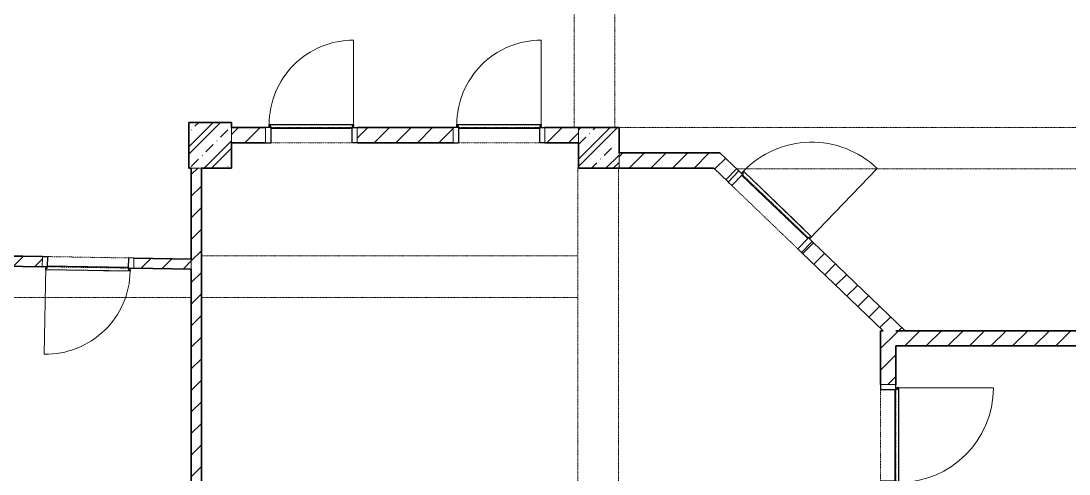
# Model space of a CAD drawing. Header units: millimetres. Extents: x 48671 to 278361, y -45352 to 20466.
# Drawn here: x 78250 to 88553, y -25691 to -21236 of the extents above; entities that cross this region are included whole.
import ezdxf

# ---------------------------------------------------------------- set-up
doc = ezdxf.new("R2010")
doc.units = ezdxf.units.MM
doc.linetypes.add('Dash dot dot', pattern=[5, 2, -1, 0, -1, 0, -1])
doc.linetypes.add('Čerchovaná se dvěma tečkami', pattern=[2.59, 1, -0.53, 0, -0.53, 0, -0.53])
for name, color, linetype, lineweight in [('A-DETL', 90, 'Continuous', 13), ('A-DOOR', 31, 'Continuous', 13), ('A-DOOR-FRAM', 31, 'Continuous', 25), ('A-WALL', 113, 'Continuous', 13), ('A-WALL-PATT', 111, 'Continuous', 35), ('S-COLS', 52, 'Continuous', 13)]:
    doc.layers.add(name, color=color, linetype=linetype, lineweight=lineweight)
pattern_1 = [(45, (0, 0), (-106.06602, 106.06602), [])]
pattern_2 = [(45, (0, 0), (-179.6051, 179.6051), []), (45, (71.84, 0), (-179.6051, 179.6051), []), (45, (215.53, 0), (-107.7631, 251.4472), [101.6, -50.8, 1.676, -49.124])]

# ---------------------------------------------------------------- blocks, each defined once
blk = doc.blocks.new('DVERE_1k_oblozka - DD03_01_900x1970_koupelna-V47-1NP_NÁVRH B')
at = {"layer": 'A-DOOR'}
for p, q in [((-465, 72), (-465, 1032)), ((-450, 72), (-500, 72)), ((-500, 72), (-500, -78)), ((-450, -78), (-450, 72)), ((355, 102), (-355, 102)), ((500, 72), (450, 72)), ((450, 72), (450, -78)), ((465, 102), (465, 72)), ((500, -78), (500, 72)), ((-500, -78), (-450, -78)), ((450, -78), (500, -78))]:
    blk.add_line(p, q, dxfattribs=at)
at = {"layer": 'A-DOOR', "lineweight": 25}
for p, q in [((465, 102), (-465, 102)), ((-465, 102), (-465, 87)), ((-465, 87), (-450, 87)), ((-450, 87), (-450, 72)), ((-450, 62), (450, 62)), ((450, 72), (450, 87)), ((450, 87), (465, 87)), ((465, 87), (465, 102))]:
    blk.add_line(p, q, dxfattribs=at)
at = {"layer": 'A-DOOR', "linetype": 'Čerchovaná se dvěma tečkami'}
for p, q in [((-450, 72), (450, 72)), ((-450, -78), (450, -78))]:
    blk.add_line(p, q, dxfattribs=at)
at = {"layer": 'A-DOOR'}
blk.add_arc((-465, 102), 930, 360, 90, dxfattribs=at)
at = {"layer": 'A-DOOR-FRAM'}
for p, q in [((-450, 72), (-500, 72)), ((-450, -78), (-450, 72)), ((450, 72), (450, -78)), ((450, 72), (500, 72)), ((-500, -78), (-450, -78)), ((500, -78), (450, -78))]:
    blk.add_line(p, q, dxfattribs=at)
blk = doc.blocks.new('DVERE_1k_oblozka - DD03_01_900x1970_koupelna-1549515-1NP_NÁVRH B')
at = {"layer": 'A-DOOR'}
for p, q in [((-500, 78), (-450, 78)), ((-500, -72), (-500, 78)), ((-450, 78), (-450, -72)), ((450, 78), (500, 78)), ((450, -72), (450, 78)), ((500, 78), (500, -72)), ((-450, -72), (-500, -72)), ((-465, -72), (-465, -1032)), ((355, -102), (-355, -102)), ((500, -72), (450, -72)), ((465, -102), (465, -72))]:
    blk.add_line(p, q, dxfattribs=at)
at = {"layer": 'A-DOOR', "linetype": 'Čerchovaná se dvěma tečkami'}
for p, q in [((-450, 78), (450, 78)), ((-450, -72), (450, -72))]:
    blk.add_line(p, q, dxfattribs=at)
at = {"layer": 'A-DOOR', "lineweight": 25}
for p, q in [((-465, -87), (-450, -87)), ((-465, -102), (-465, -87)), ((465, -102), (-465, -102)), ((-450, -62), (450, -62)), ((-450, -87), (-450, -72)), ((450, -72), (450, -87)), ((450, -87), (465, -87)), ((465, -87), (465, -102))]:
    blk.add_line(p, q, dxfattribs=at)
at = {"layer": 'A-DOOR'}
blk.add_arc((-465, -102), 930, 270, 0, dxfattribs=at)
at = {"layer": 'A-DOOR-FRAM'}
for p, q in [((-500, 78), (-450, 78)), ((-450, 78), (-450, -72)), ((450, -72), (450, 78)), ((500, 78), (450, 78)), ((-450, -72), (-500, -72)), ((450, -72), (500, -72))]:
    blk.add_line(p, q, dxfattribs=at)
blk = doc.blocks.new('DVERE_1k_oblozka - DD03_01_800x1970_koupelna-1549528-1NP_NÁVRH B')
at = {"layer": 'A-DOOR'}
for p, q in [((-450, 78), (-400, 78)), ((-450, -72), (-450, 78)), ((-400, 78), (-400, -72)), ((400, 78), (450, 78)), ((400, -72), (400, 78)), ((450, 78), (450, -72)), ((-400, -72), (-450, -72)), ((-415, -72), (-415, -932)), ((305, -102), (-305, -102)), ((450, -72), (400, -72)), ((415, -102), (415, -72))]:
    blk.add_line(p, q, dxfattribs=at)
at = {"layer": 'A-DOOR', "linetype": 'Čerchovaná se dvěma tečkami'}
for p, q in [((-400, 78), (400, 78)), ((-400, -72), (400, -72))]:
    blk.add_line(p, q, dxfattribs=at)
at = {"layer": 'A-DOOR', "lineweight": 25}
for p, q in [((-415, -87), (-400, -87)), ((-415, -102), (-415, -87)), ((415, -102), (-415, -102)), ((-400, -62), (400, -62)), ((-400, -87), (-400, -72)), ((400, -72), (400, -87)), ((400, -87), (415, -87)), ((415, -87), (415, -102))]:
    blk.add_line(p, q, dxfattribs=at)
at = {"layer": 'A-DOOR'}
blk.add_arc((-415, -102), 830, 270, 0, dxfattribs=at)
at = {"layer": 'A-DOOR-FRAM'}
for p, q in [((-450, 78), (-400, 78)), ((-400, 78), (-400, -72)), ((400, -72), (400, 78)), ((450, 78), (400, 78)), ((-400, -72), (-450, -72)), ((400, -72), (450, -72))]:
    blk.add_line(p, q, dxfattribs=at)
blk = doc.blocks.new('DVERE_1k_oblozka - DD03_01_800x1970_koupelna-1549519-1NP_NÁVRH B')
at = {"layer": 'A-DOOR'}
for p, q in [((-450, 53), (-400, 53)), ((-450, -47), (-450, 53)), ((-400, 53), (-400, -47)), ((400, 53), (450, 53)), ((400, -47), (400, 53)), ((450, 53), (450, -47)), ((-400, -47), (-450, -47)), ((-415, -47), (-415, -907)), ((305, -77), (-305, -77)), ((450, -47), (400, -47)), ((415, -77), (415, -47))]:
    blk.add_line(p, q, dxfattribs=at)
at = {"layer": 'A-DOOR', "linetype": 'Čerchovaná se dvěma tečkami'}
for p, q in [((-400, 53), (400, 53)), ((-400, -47), (400, -47))]:
    blk.add_line(p, q, dxfattribs=at)
at = {"layer": 'A-DOOR', "lineweight": 25}
for p, q in [((-415, -62), (-400, -62)), ((-415, -77), (-415, -62)), ((415, -77), (-415, -77)), ((-400, -37), (400, -37)), ((-400, -62), (-400, -47)), ((400, -47), (400, -62)), ((400, -62), (415, -62)), ((415, -62), (415, -77))]:
    blk.add_line(p, q, dxfattribs=at)
at = {"layer": 'A-DOOR'}
blk.add_arc((-415, -77), 830, 270, 0, dxfattribs=at)
at = {"layer": 'A-DOOR-FRAM'}
for p, q in [((-450, 53), (-400, 53)), ((-400, 53), (-400, -47)), ((400, -47), (400, 53)), ((450, 53), (400, 53)), ((-400, -47), (-450, -47)), ((400, -47), (450, -47))]:
    blk.add_line(p, q, dxfattribs=at)

msp = doc.modelspace()

# ---------------------------------------------------------------- hatches: boundary and pattern name
at = {"layer": 'A-WALL-PATT', "lineweight": 13}
h = msp.add_hatch(dxfattribs=at)
h.set_pattern_fill('FP_21', color=256, style=0, pattern_type=2)
h.set_pattern_definition(pattern_1)
h.paths.add_polyline_path([(83729.9, -22434.3), (83729.9, -22284.3), (83399.9, -22284.3), (83399.9, -22434.3)])
h.paths.add_polyline_path([(82234.6, -22434.3), (82499.9, -22434.3), (82499.9, -22284.3), (81554.6, -22284.3), (81554.6, -22434.3)])
h.paths.add_polyline_path([(80654.6, -22434.3), (80654.6, -22284.3), (80319.6, -22284.3), (80319.6, -22434.3)])
h = msp.add_hatch(dxfattribs=at)
h.set_pattern_fill('FP_21', color=256, style=0, pattern_type=2)
h.set_pattern_definition(pattern_1)
h.paths.add_polyline_path([(85060.9, -22684.3), (85277.6, -22684.3), (85121.2, -22534.3), (84129.9, -22534.3), (84129.9, -22684.3)])
h = msp.add_hatch(dxfattribs=at)
h.set_pattern_fill('FP_21', color=256, style=0, pattern_type=2)
h.set_pattern_definition(pattern_1)
h.paths.add_polyline_path([(79999.6, -28791.6), (80024.6, -28791.6), (80024.6, -22684.3), (79924.6, -22684.3), (79924.6, -28719.3), (79999.6, -28719.3)])
h = msp.add_hatch(dxfattribs=at)
h.set_pattern_fill('FP_21', color=256, style=0, pattern_type=2)
h.set_pattern_definition(pattern_1)
h.paths.add_polyline_path([(86943.4, -24281.8), (86027.5, -23403.4), (85923.7, -23511.7), (86726.7, -24281.8), (86849.6, -24281.8)])
h.paths.add_polyline_path([(85201.9, -22819.5), (85305.7, -22711.3), (85277.6, -22684.3), (85060.9, -22684.3), (85125.1, -22745.9)])
h = msp.add_hatch(dxfattribs=at)
h.set_pattern_fill('FP_21', color=256, style=0, pattern_type=2)
h.set_pattern_definition(pattern_1)
h.paths.add_polyline_path([(78267, -23648.9), (78268, -23548.9), (78128.3, -23548.4), (78128.3, -23648.4)])
h.paths.add_polyline_path([(77598.3, -23646.6), (77598.3, -23546.6), (72189.8, -23527.4), (72189.4, -23627.4), (76186, -23641.6)])
h = msp.add_hatch(dxfattribs=at)
h.set_pattern_fill('FP_21', color=256, style=0, pattern_type=2)
h.set_pattern_definition(pattern_1)
h.paths.add_polyline_path([(79924.6, -23677.1), (79924.6, -23577.1), (79360.3, -23567.5), (79358.6, -23667.5), (79360.3, -23667.5)])
h.paths.add_polyline_path([(78458.7, -23652.2), (78460.4, -23552.2), (78268, -23548.9), (78267, -23648.9)])
h = msp.add_hatch(dxfattribs=at)
h.set_pattern_fill('FP_21', color=256, style=0, pattern_type=2)
h.set_pattern_definition(pattern_1)
h.paths.add_polyline_path([(86771.1, -28719.3), (86849.6, -28719.3), (86849.6, -25809.3), (86699.6, -25809.3), (86699.6, -28719.3)])
h.paths.add_polyline_path([(86849.6, -24809.3), (86849.6, -24281.8), (86699.6, -24281.8), (86699.6, -24809.3), (86774.6, -24809.3)])
h = msp.add_hatch(dxfattribs=at)
h.set_pattern_fill('FP_21', color=256, style=0, pattern_type=2)
h.set_pattern_definition(pattern_1)
h.paths.add_polyline_path([(89974.6, -24431.8), (89974.6, -24281.8), (86849.6, -24281.8), (86849.6, -24431.8), (88283.3, -24431.8)])
at = {"layer": 'S-COLS'}
h = msp.add_hatch(dxfattribs=at)
h.set_pattern_fill('FP_26', color=256, style=0, pattern_type=2)
h.set_pattern_definition(pattern_2)
h.paths.add_polyline_path([(79899.6, -22684.3), (80319.6, -22684.3), (80319.6, -22234.3), (79899.6, -22234.3), (79899.6, -22434.3)])
h = msp.add_hatch(dxfattribs=at)
h.set_pattern_fill('FP_26', color=256, style=0, pattern_type=2)
h.set_pattern_definition(pattern_2)
h.paths.add_polyline_path([(84129.9, -22684.3), (84129.9, -22284.3), (83729.9, -22284.3), (83729.9, -22684.3)])

# ---------------------------------------------------------------- linework, layer by layer
at = {"layer": 'A-DETL', "linetype": 'Dash dot dot'}
for p, q in [((83689.1, -20310.9), (83689.1, -22284.3)), ((84089.1, -20310.9), (84089.1, -22284.3)), ((84089.1, -22284.3), (89749.9, -22284.3)), ((83724.6, -28319.3), (83724.6, -22679.3)), ((84124.6, -28319.3), (84124.6, -22679.3)), ((89739.6, -22689.3), (85279.6, -22689.3)), ((80024.6, -23546.6), (83724.6, -23546.6)), ((78128.3, -23956.6), (79924.6, -23956.6)), ((80024.6, -23956.6), (83724.6, -23956.6))]:
    msp.add_line(p, q, dxfattribs=at)
at = {"layer": 'A-WALL', "lineweight": 35}
for p, q in [((80654.6, -22284.3), (80319.6, -22284.3)), ((82499.9, -22284.3), (81554.6, -22284.3)), ((83729.9, -22284.3), (83399.9, -22284.3)), ((80319.6, -22434.3), (80654.6, -22434.3)), ((81554.6, -22434.3), (82499.9, -22434.3)), ((83399.9, -22434.3), (83729.9, -22434.3)), ((85121.2, -22534.3), (84129.9, -22534.3)), ((85305.7, -22711.3), (85121.2, -22534.3)), ((79924.6, -22684.3), (79924.6, -23577.1)), ((80024.6, -28791.6), (80024.6, -22684.3)), ((84129.9, -22684.3), (85060.9, -22684.3)), ((85060.9, -22684.3), (85201.9, -22819.5)), ((86943.4, -24281.8), (86027.5, -23403.4)), ((78268, -23548.9), (78128.3, -23548.4)), ((78460.4, -23552.2), (78268, -23548.9)), ((79924.6, -23577.1), (79360.3, -23567.5)), ((85923.7, -23511.7), (86726.7, -24281.8)), ((78128.3, -23648.4), (78267, -23648.9)), ((78267, -23648.9), (78458.7, -23652.2)), ((79358.6, -23667.5), (79924.6, -23677.1)), ((79924.6, -23677.1), (79924.6, -28719.3)), ((86726.7, -24281.8), (86699.6, -24281.8)), ((86699.6, -24281.8), (86699.6, -24809.3)), ((86849.6, -24281.8), (90057.3, -24281.8)), ((86849.6, -24809.3), (86849.6, -24431.8)), ((86849.6, -24431.8), (89974.6, -24431.8))]:
    msp.add_line(p, q, dxfattribs=at)
at = {"layer": 'A-WALL'}
for p, q in [((80319.6, -22284.3), (80319.6, -22434.3)), ((83729.9, -22434.3), (83729.9, -22284.3)), ((84129.9, -22534.3), (84129.9, -22684.3)), ((80024.6, -22684.3), (79924.6, -22684.3)), ((79924.6, -23577.1), (79924.6, -23677.1))]:
    msp.add_line(p, q, dxfattribs=at)
at = {"layer": 'S-COLS', "lineweight": 35}
for p, q in [((80319.6, -22234.3), (79899.6, -22234.3)), ((79899.6, -22234.3), (79899.6, -22684.3)), ((80319.6, -22284.3), (80319.6, -22234.3)), ((84129.9, -22284.3), (83729.9, -22284.3)), ((84129.9, -22534.3), (84129.9, -22284.3)), ((80319.6, -22684.3), (80319.6, -22434.3)), ((83729.9, -22434.3), (83729.9, -22684.3)), ((79899.6, -22684.3), (79924.6, -22684.3)), ((80024.6, -22684.3), (80319.6, -22684.3)), ((83729.9, -22684.3), (84129.9, -22684.3))]:
    msp.add_line(p, q, dxfattribs=at)
at = {"layer": 'S-COLS'}
for p, q in [((80319.6, -22434.3), (80319.6, -22284.3)), ((83729.9, -22284.3), (83729.9, -22434.3)), ((84129.9, -22684.3), (84129.9, -22534.3)), ((79924.6, -22684.3), (80024.6, -22684.3))]:
    msp.add_line(p, q, dxfattribs=at)

# ---------------------------------------------------------------- block references
at = {"layer": 'A-DOOR'}
for name, p, rotation in [('DVERE_1k_oblozka - DD03_01_800x1970_koupelna-1549528-1NP_NÁVRH B', (81104.6, -22356.4), 180), ('DVERE_1k_oblozka - DD03_01_800x1970_koupelna-1549528-1NP_NÁVRH B', (82949.9, -22356.4), 180), ('DVERE_1k_oblozka - DD03_01_900x1970_koupelna-1549515-1NP_NÁVRH B', (85616.7, -23109.4), 136.1986383859568), ('DVERE_1k_oblozka - DD03_01_800x1970_koupelna-1549519-1NP_NÁVRH B', (78909.4, -23612.7), 359.0266064069057), ('DVERE_1k_oblozka - DD03_01_900x1970_koupelna-V47-1NP_NÁVRH B', (86777.5, -25309.3), 269.9999999999999)]:
    msp.add_blockref(name, p, dxfattribs=dict(at, rotation=rotation))

doc.saveas('drawing.dxf')
